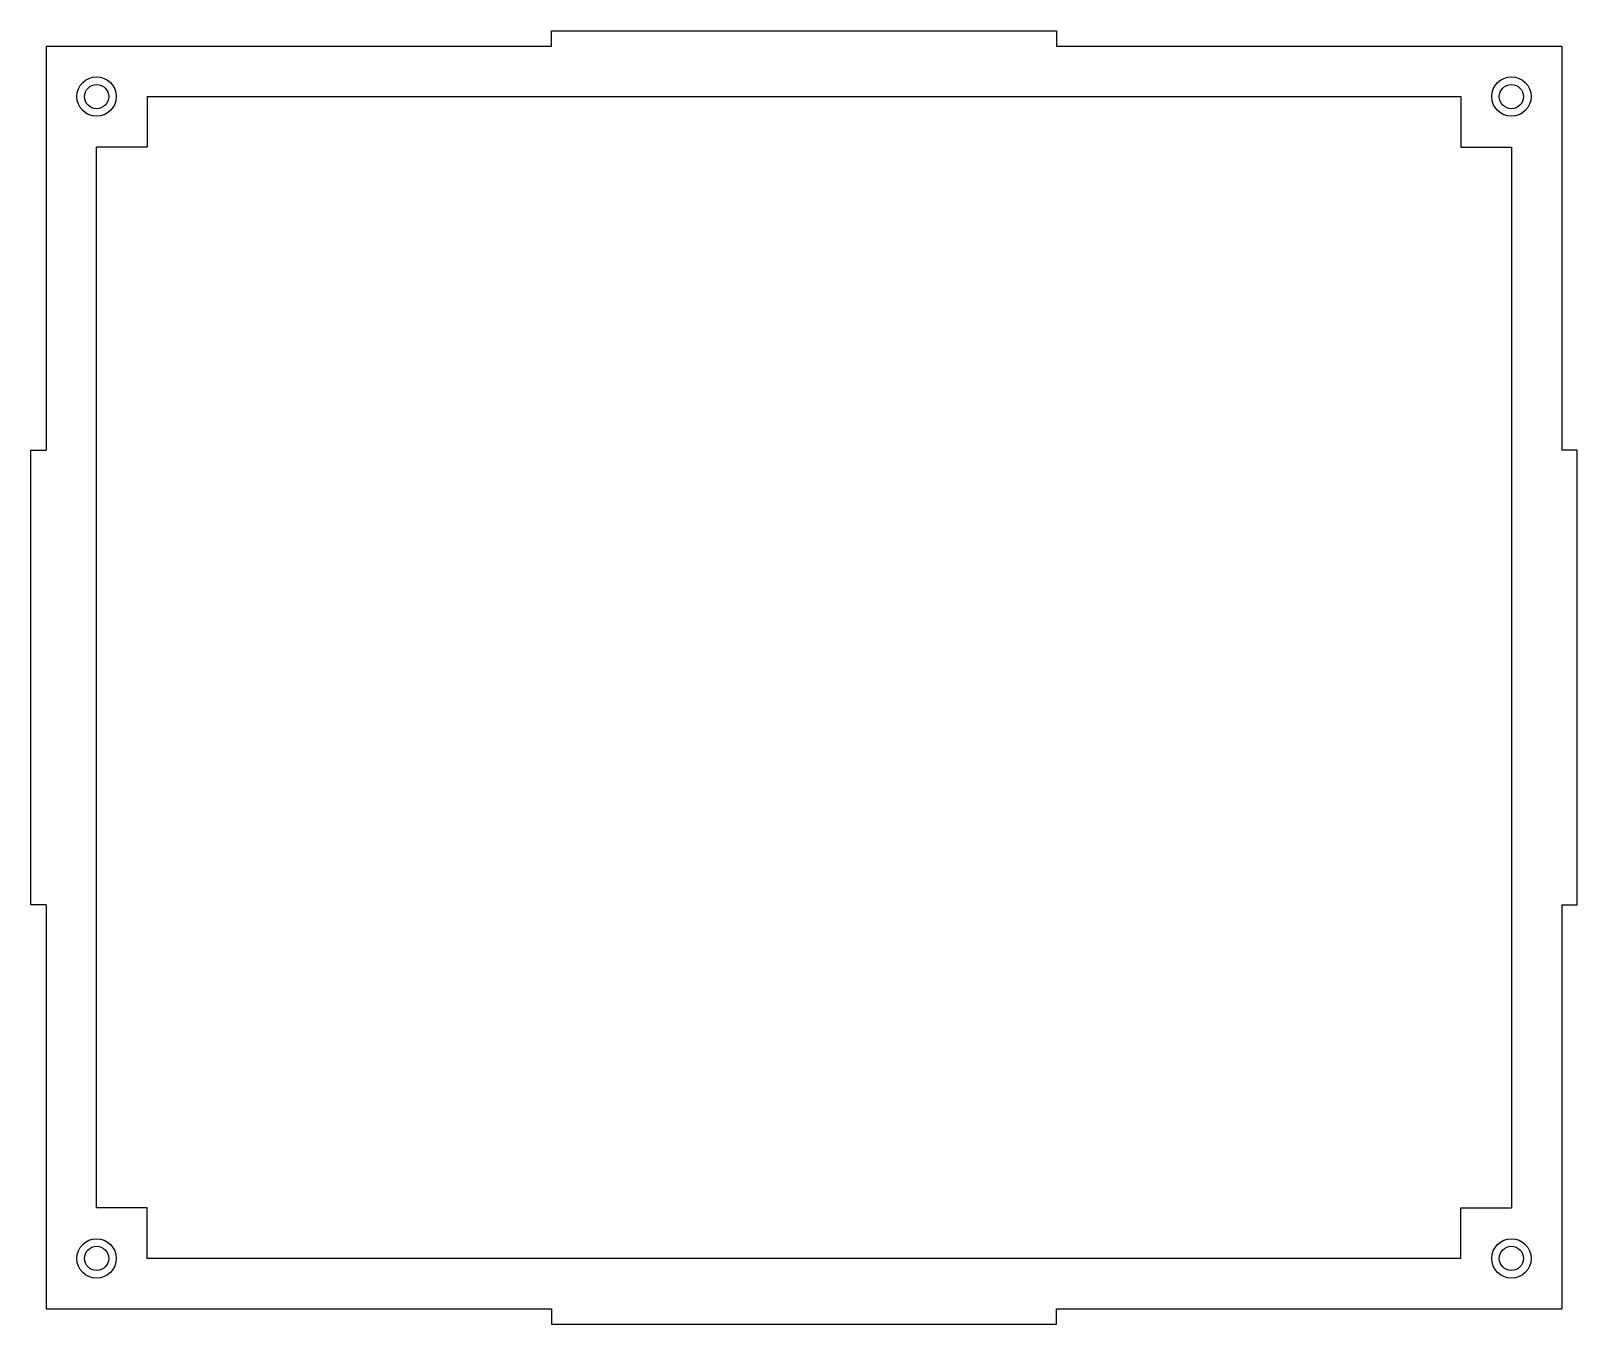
# Model space of a CAD drawing. Header units: millimetres. Extents: x -3 to 303, y -3 to 253.
import ezdxf

# ---------------------------------------------------------------- set-up
doc = ezdxf.new("R2010")
doc.units = ezdxf.units.MM
doc.layers.get('0').update_dxf_attribs({"linetype": 'CONTINUOUS', "lineweight": 25, "true_color": 0x000000})

msp = doc.modelspace()

# ---------------------------------------------------------------- linework, layer by layer
for p, q in [((100, 250), (100, 253)), ((100, 253), (200, 253)), ((200, 253), (200, 250)), ((0, 250), (0, 170)), ((0, 250), (100, 250)), ((200, 250), (300, 250)), ((300, 250), (300, 170)), ((20, 240), (20, 230)), ((20, 240), (280, 240)), ((280, 240), (280, 230)), ((20, 230), (10, 230)), ((10, 20), (10, 230)), ((280, 230), (290, 230)), ((290, 230), (290, 20)), ((-3, 80), (-3, 170)), ((-3, 170), (0, 170)), ((303, 170), (300, 170)), ((303, 80), (303, 170)), ((0, 80), (-3, 80)), ((0, 80), (0, 0)), ((300, 80), (303, 80)), ((300, 80), (300, 0)), ((20, 20), (10, 20)), ((20, 10), (20, 20)), ((280, 10), (280, 20)), ((280, 20), (290, 20)), ((280, 10), (20, 10)), ((0, 0), (100, 0)), ((100, 0), (100, -3)), ((200, -3), (200, 0)), ((200, 0), (300, 0)), ((100, -3), (200, -3))]:
    msp.add_line(p, q)
for centre, radius in [((10, 240), 3.9), ((10, 240), 2.4), ((290, 240), 3.9), ((290, 240), 2.4), ((10, 10), 3.9), ((10, 10), 2.4), ((290, 10), 3.9), ((290, 10), 2.4)]:
    msp.add_circle(centre, radius)

doc.saveas('drawing.dxf')
